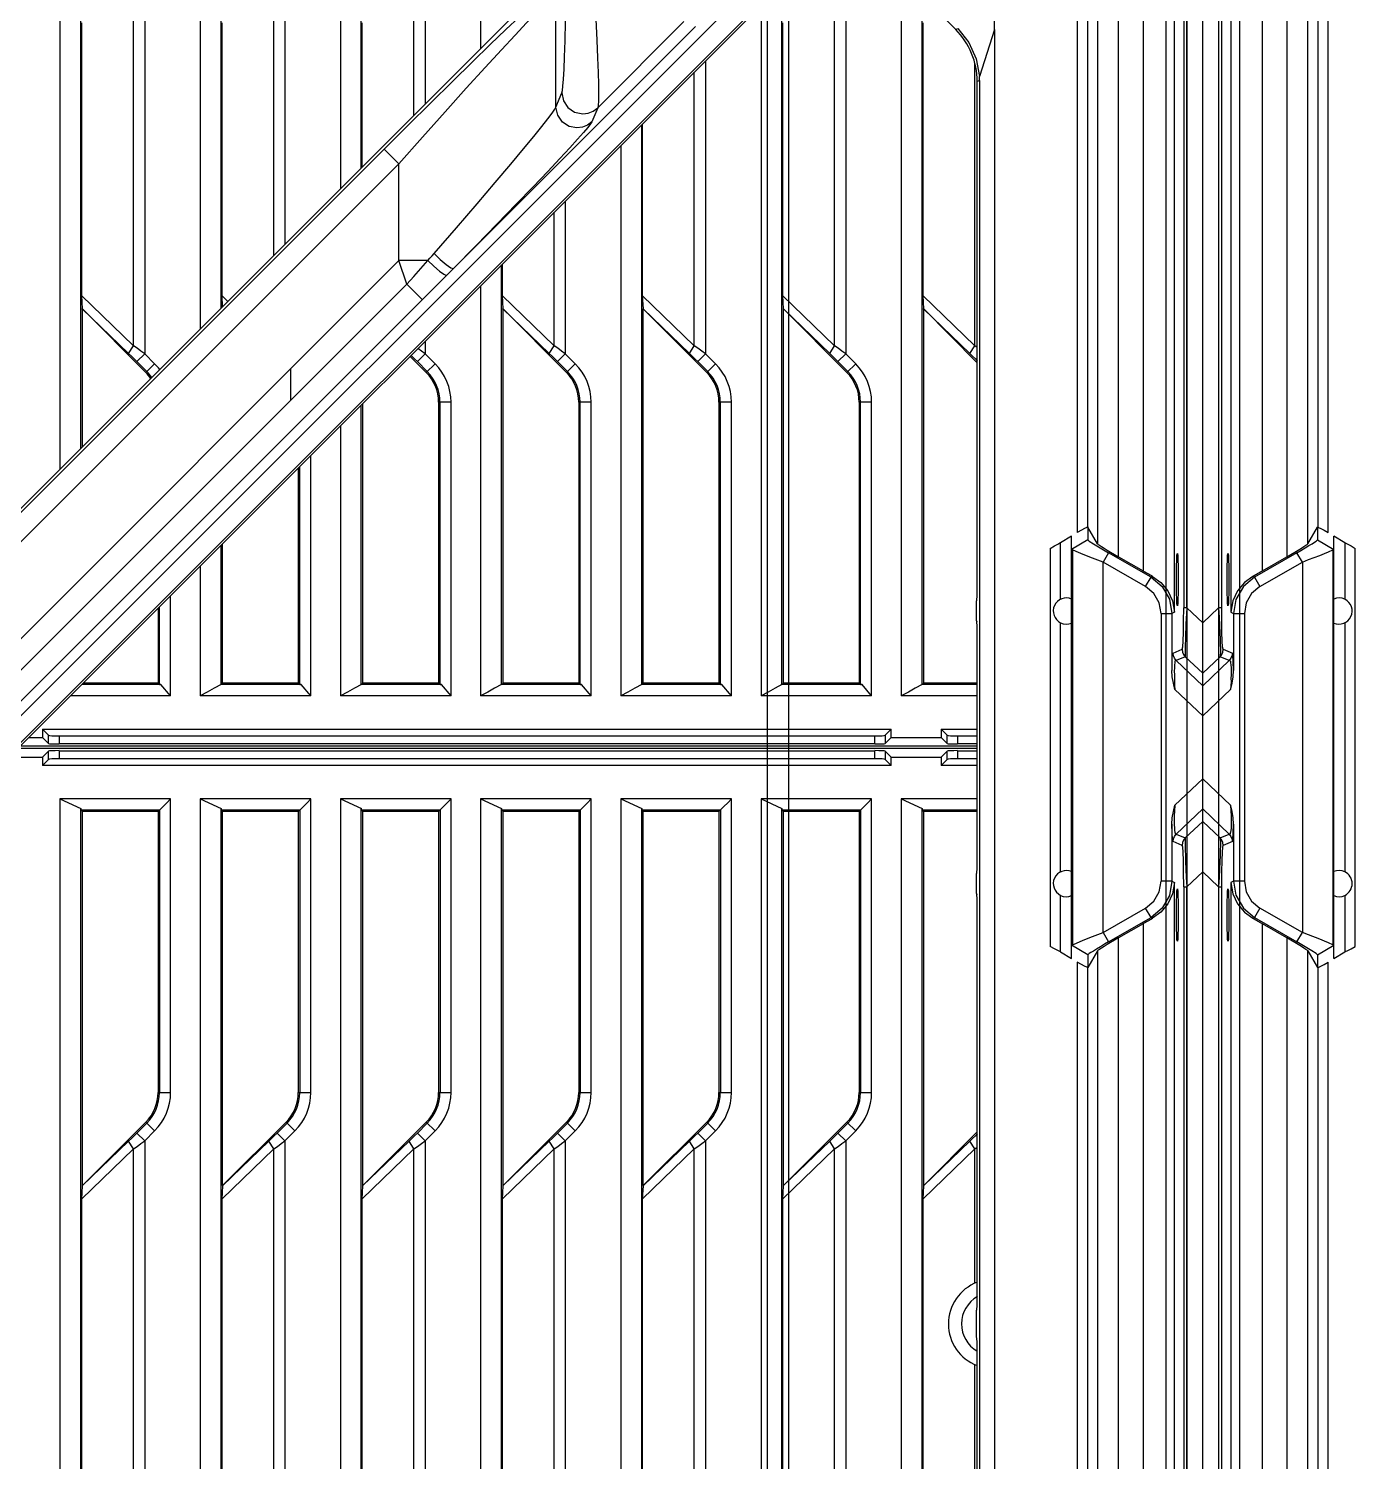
# Model space of a CAD drawing. Header units: millimetres. Extents: x -3132 to 28633, y 682 to 5849.
# Drawn here: x 24448.9 to 24575.5, y 2267.6 to 2404.3 of the extents above; entities that cross this region are included whole.
import ezdxf

# ---------------------------------------------------------------- set-up
doc = ezdxf.new("R2010")
doc.units = ezdxf.units.MM

# ---------------------------------------------------------------- blocks, each defined once
blk = doc.blocks.new('rtjg')
at = {"linetype": 'Continuous'}
for p, q in [((18239.39, 1763.81), (18239.39, 2763.81)), ((18739.39, 1763.81), (18739.39, 2763.81)), ((18242.08, 2500.91), (18242.08, 2026.71)), ((18736.69, 2026.71), (18736.69, 2500.91)), ((18240.91, 2500.5), (18240.91, 2027.12)), ((18241.2, 2027.12), (18241.2, 2500.5)), ((18737.58, 2500.5), (18737.58, 2027.12)), ((18737.87, 2027.12), (18737.87, 2500.5)), ((18245.08, 2030.64), (18245.08, 2496.98)), ((18733.7, 2496.98), (18733.7, 2030.64)), ((18247.41, 2495.64), (18247.41, 2031.98)), ((18731.37, 2031.98), (18731.37, 2495.64)), ((18249.41, 2033.21), (18249.41, 2494.41)), ((18729.37, 2494.41), (18729.37, 2033.21)), ((18643.79, 2258.81), (18643.79, 2053.72)), ((18645.78, 2055.71), (18645.78, 2257.99)), ((18657.16, 2256.52), (18657.16, 2067.09)), ((18659.15, 2069.08), (18659.15, 2255.85)), ((18630.42, 2251.81), (18630.42, 2040.35)), ((18632.41, 2042.34), (18632.41, 2251.81)), ((18670.53, 2252.06), (18670.53, 2080.46)), ((18250.36, 2120.48), (18250.36, 2034.83)), ((18728.42, 2034.83), (18728.42, 2120.48)), ((18251.35, 2034.29), (18251.35, 2118.96)), ((18727.42, 2118.96), (18727.42, 2034.29)), ((18620.39, 2010.52), (18705.46, 2095.59)), ((18622.74, 2010.34), (18703.24, 2090.84)), ((18703.99, 2091.29), (18622.97, 2010.27)), ((18715.84, 2082.27), (18706.82, 2091.29)), ((18638.5, 2088.49), (18638.5, 2051.34)), ((18651.87, 2088.49), (18651.87, 2061.8)), ((18665.24, 2088.49), (18665.24, 2075.17)), ((18705.35, 2088.49), (18705.35, 2051.34)), ((18637.43, 2052.12), (18637.43, 2087.71)), ((18650.8, 2060.73), (18650.8, 2087.71)), ((18664.17, 2074.1), (18664.17, 2087.71)), ((18704.28, 2052.12), (18704.28, 2087.71)), ((18710.64, 2087.47), (18710.64, 2018.72)), ((18625.47, 2035.39), (18676.3, 2086.23)), ((18677.72, 2074.88), (18677.72, 2085.64)), ((18699.26, 2019.79), (18699.26, 2086.56)), ((18712.63, 2019.79), (18712.63, 2085.48)), ((18697.27, 2084.57), (18697.27, 2018.72)), ((18632.47, 2082.92), (18632.47, 2056.91)), ((18645.84, 2082.92), (18645.84, 2056.91)), ((18659.21, 2082.92), (18659.21, 2069.14)), ((18681.7, 2074.82), (18689.91, 2083.03)), ((18699.32, 2082.92), (18699.32, 2056.91)), ((18712.69, 2082.92), (18712.69, 2056.91)), ((18691.03, 2082.57), (18574.07, 1965.61)), ((18715.84, 2082.27), (18716.05, 2082.36)), ((18719.54, 2082.29), (18718.11, 2077.79)), ((18719.54, 2082.29), (18719.54, 1838.49)), ((18691.98, 2079.28), (18691.98, 2051.34)), ((18717.65, 2052.12), (18717.65, 2079.11)), ((18690.91, 2052.12), (18690.91, 2078.21)), ((18718.12, 2077.42), (18717.89, 2077.33)), ((18717.89, 2028.83), (18717.89, 2077.33)), ((18718.12, 1838.49), (18718.12, 2077.42)), ((18677.72, 2074.88), (18678.29, 2076.24)), ((18681.7, 2074.82), (18681.14, 2073.47)), ((18685.89, 2019.79), (18685.89, 2073.19)), ((18685.95, 2073.25), (18685.95, 2056.91)), ((18661.32, 2070.87), (18623.69, 2033.24)), ((18661.32, 2070.87), (18662.73, 2069.46)), ((18683.9, 2071.2), (18683.9, 2018.72)), ((18579.92, 1986.65), (18662.73, 2069.46)), ((18662.73, 2060.23), (18662.73, 2069.46)), ((18678.61, 2065.91), (18678.61, 2051.34)), ((18677.54, 2052.12), (18677.54, 2064.84)), ((18670.11, 2061.68), (18667.95, 2059.49)), ((18662.73, 2060.23), (18573.63, 1971.13)), ((18665.51, 2060.23), (18662.73, 2060.23)), ((18672.52, 2019.79), (18672.52, 2059.82)), ((18672.58, 2059.88), (18672.58, 2056.91)), ((18573.64, 1968.15), (18663.49, 2057.99)), ((18637.43, 2052.12), (18632.47, 2056.91)), ((18632.47, 2056.91), (18632.54, 2055.64)), ((18646.42, 2056.35), (18645.84, 2056.91)), ((18645.84, 2056.91), (18645.9, 2055.83)), ((18663.49, 2057.99), (18664.97, 2056.51)), ((18670.53, 2057.83), (18670.53, 2018.72)), ((18677.54, 2052.12), (18672.58, 2056.91)), ((18672.58, 2056.91), (18672.65, 2055.64)), ((18690.91, 2052.12), (18685.95, 2056.91)), ((18685.95, 2056.91), (18686.02, 2055.64)), ((18704.28, 2052.12), (18699.32, 2056.91)), ((18699.32, 2056.91), (18699.39, 2055.64)), ((18717.65, 2052.12), (18712.69, 2056.91)), ((18712.69, 2056.91), (18712.76, 2055.64)), ((18632.55, 2055.64), (18636.97, 2051.37)), ((18632.56, 2055.62), (18638.61, 2049.55)), ((18632.56, 2042.48), (18632.56, 2055.62)), ((18672.66, 2055.64), (18677.08, 2051.37)), ((18672.67, 2055.62), (18678.72, 2049.55)), ((18672.67, 2019.94), (18672.67, 2055.62)), ((18686.03, 2055.64), (18690.45, 2051.37)), ((18686.04, 2055.62), (18692.09, 2049.55)), ((18686.04, 2019.94), (18686.04, 2055.62)), ((18699.4, 2055.64), (18703.82, 2051.37)), ((18699.41, 2055.62), (18705.46, 2049.55)), ((18699.41, 2019.94), (18699.41, 2055.62)), ((18712.77, 2055.64), (18717.19, 2051.37)), ((18712.78, 2055.62), (18717.89, 2050.5)), ((18712.78, 2019.94), (18712.78, 2055.62)), ((18636.97, 2051.37), (18637.43, 2052.12)), ((18638.5, 2051.34), (18637.76, 2050.6)), ((18639.45, 2050.39), (18638.5, 2051.34)), ((18665.24, 2051.34), (18664.5, 2050.6)), ((18665.24, 2052.54), (18665.24, 2051.34)), ((18666.19, 2050.39), (18665.24, 2051.34)), ((18677.08, 2051.37), (18677.54, 2052.12)), ((18678.61, 2051.34), (18677.87, 2050.6)), ((18679.56, 2050.39), (18678.61, 2051.34)), ((18690.45, 2051.37), (18690.91, 2052.12)), ((18691.98, 2051.34), (18691.24, 2050.6)), ((18692.93, 2050.39), (18691.98, 2051.34)), ((18703.82, 2051.37), (18704.28, 2052.12)), ((18705.35, 2051.34), (18704.61, 2050.6)), ((18706.3, 2050.39), (18705.35, 2051.34)), ((18717.19, 2051.37), (18717.65, 2052.12)), ((18717.89, 2051.95), (18717.65, 2052.12)), ((18638.71, 2049.65), (18637.76, 2050.6)), ((18638.61, 2049.55), (18639.45, 2050.39)), ((18652.43, 2046.94), (18652.43, 2049.93)), ((18663.81, 2051.1), (18665.35, 2049.55)), ((18665.45, 2049.65), (18664.5, 2050.6)), ((18665.35, 2049.55), (18666.19, 2050.39)), ((18678.82, 2049.65), (18677.87, 2050.6)), ((18678.72, 2049.55), (18679.56, 2050.39)), ((18692.19, 2049.65), (18691.24, 2050.6)), ((18692.09, 2049.55), (18692.93, 2050.39)), ((18705.56, 2049.65), (18704.61, 2050.6)), ((18705.46, 2049.55), (18706.3, 2050.39)), ((18659.15, 2019.79), (18659.15, 2046.45)), ((18659.3, 2019.94), (18659.3, 2046.6)), ((18667.71, 2046.73), (18666.52, 2046.73)), ((18666.52, 2046.73), (18666.52, 2019.94)), ((18666.66, 2019.81), (18666.66, 2046.73)), ((18667.71, 2018.72), (18667.71, 2046.73)), ((18681.08, 2046.73), (18679.89, 2046.73)), ((18679.89, 2046.73), (18679.89, 2019.94)), ((18680.03, 2019.81), (18680.03, 2046.73)), ((18681.08, 2018.72), (18681.08, 2046.73)), ((18694.45, 2046.73), (18693.26, 2046.73)), ((18693.26, 2046.73), (18693.26, 2019.94)), ((18693.4, 2019.81), (18693.4, 2046.73)), ((18694.45, 2018.72), (18694.45, 2046.73)), ((18707.82, 2046.73), (18706.63, 2046.73)), ((18706.63, 2046.73), (18706.63, 2019.94)), ((18706.77, 2019.81), (18706.77, 2046.73)), ((18707.82, 2018.72), (18707.82, 2046.73)), ((18657.16, 2044.46), (18657.16, 2018.72)), ((18653.15, 2040.45), (18653.15, 2019.94)), ((18653.29, 2019.81), (18653.29, 2040.59)), ((18654.34, 2018.72), (18654.34, 2041.64)), ((18249.41, 2033.21), (18250.34, 2034.82)), ((18250.36, 2034.83), (18250.34, 2034.82)), ((18250.34, 2034.82), (18250.34, 2033.59)), ((18728.42, 2034.83), (18728.44, 2034.82)), ((18729.37, 2033.21), (18728.44, 2034.82)), ((18728.44, 2034.82), (18728.44, 2033.59)), ((18250.34, 2033.59), (18251.89, 2032.69)), ((18252.95, 2033.33), (18251.89, 2033.94)), ((18251.89, 1993.68), (18251.89, 2033.94)), ((18726.89, 2033.94), (18725.83, 2033.33)), ((18726.89, 1993.68), (18726.89, 2033.94)), ((18728.44, 2033.59), (18726.89, 2032.69)), ((18248.37, 2032.37), (18244.32, 2030.04)), ((18248.89, 2031.48), (18248.37, 2032.37)), ((18251.81, 2032.65), (18251.81, 1994.97)), ((18252.95, 2033.33), (18252.95, 2027.93)), ((18253.94, 1994.82), (18253.94, 2032.79)), ((18645.78, 2019.79), (18645.78, 2033.08)), ((18645.93, 2019.94), (18645.93, 2033.23)), ((18724.84, 2032.79), (18724.84, 1994.82)), ((18725.83, 2027.93), (18725.83, 2033.33)), ((18726.96, 2032.65), (18726.96, 1994.97)), ((18730.41, 2032.37), (18729.89, 2031.48)), ((18734.46, 2030.04), (18730.41, 2032.37)), ((18244.84, 2029.14), (18248.89, 2031.48)), ((18245.08, 2030.64), (18247.41, 2031.98)), ((18248.89, 2031.48), (18248.89, 1996.14)), ((18643.79, 2031.09), (18643.79, 2018.72)), ((18733.94, 2029.14), (18729.89, 2031.48)), ((18729.89, 1996.14), (18729.89, 2031.48)), ((18731.37, 2031.98), (18733.7, 2030.64)), ((18244.32, 2030.04), (18244.18, 2030.12)), ((18244.32, 2030.04), (18244.84, 2029.14)), ((18733.94, 2029.14), (18734.46, 2030.04)), ((18734.46, 2030.04), (18734.6, 2030.12)), ((18640.97, 2018.72), (18640.97, 2028.27)), ((18239.39, 2025.68), (18240.91, 2027.12)), ((18241.2, 2027.12), (18240.91, 2027.12)), ((18242.08, 2026.71), (18242.32, 2026.57)), ((18639.78, 2027.08), (18639.78, 2019.94)), ((18639.92, 2019.81), (18639.92, 2027.22)), ((18717.82, 2027.74), (18717.86, 2027.84)), ((18717.82, 2025.87), (18717.82, 2027.74)), ((18736.69, 2026.71), (18736.45, 2026.57)), ((18737.87, 2027.12), (18737.58, 2027.12)), ((18737.87, 2027.12), (18739.39, 2025.68)), ((18242.32, 2026.57), (18242.32, 2021.13)), ((18242.32, 2026.57), (18243.36, 2026.57)), ((18243.36, 2026.57), (18243.36, 2001.04)), ((18252.95, 2025.69), (18252.95, 2001.93)), ((18717.82, 2025.87), (18717.86, 2025.78)), ((18725.83, 2001.93), (18725.83, 2025.69)), ((18735.42, 2026.57), (18736.45, 2026.57)), ((18735.42, 2026.57), (18735.42, 2001.04)), ((18736.45, 2026.57), (18736.45, 2021.13)), ((18717.89, 2002.83), (18717.89, 2024.79)), ((18241.34, 2023.16), (18242.22, 2022.8)), ((18736.56, 2022.8), (18737.43, 2023.16)), ((18241.05, 2022.45), (18239.39, 2020.87)), ((18239.39, 2019.68), (18241.92, 2022.09)), ((18241.92, 2022.09), (18241.05, 2022.45)), ((18737.73, 2022.45), (18736.85, 2022.09)), ((18736.85, 2022.09), (18739.39, 2019.68)), ((18739.39, 2020.87), (18737.73, 2022.45)), ((18640.05, 2019.8), (18632.5, 2019.8)), ((18639.78, 2019.94), (18632.64, 2019.94)), ((18639.92, 2019.81), (18639.78, 2019.94)), ((18639.92, 2019.81), (18640.05, 2019.8)), ((18640.97, 2018.72), (18640.05, 2019.8)), ((18645.79, 2019.8), (18645.83, 2019.84)), ((18653.42, 2019.8), (18645.79, 2019.8)), ((18645.83, 2019.84), (18645.93, 2019.94)), ((18653.15, 2019.94), (18645.93, 2019.94)), ((18653.29, 2019.81), (18653.15, 2019.94)), ((18653.29, 2019.81), (18653.42, 2019.8)), ((18654.34, 2018.72), (18653.42, 2019.8)), ((18659.16, 2019.8), (18659.2, 2019.84)), ((18666.79, 2019.8), (18659.16, 2019.8)), ((18659.2, 2019.84), (18659.3, 2019.94)), ((18666.52, 2019.94), (18659.3, 2019.94)), ((18666.66, 2019.81), (18666.52, 2019.94)), ((18666.66, 2019.81), (18666.79, 2019.8)), ((18667.71, 2018.72), (18666.79, 2019.8)), ((18672.53, 2019.8), (18672.57, 2019.84)), ((18680.16, 2019.8), (18672.53, 2019.8)), ((18672.57, 2019.84), (18672.67, 2019.94)), ((18679.89, 2019.94), (18672.67, 2019.94)), ((18680.03, 2019.81), (18679.89, 2019.94)), ((18680.03, 2019.81), (18680.16, 2019.8)), ((18681.08, 2018.72), (18680.16, 2019.8)), ((18685.9, 2019.8), (18685.94, 2019.84)), ((18693.53, 2019.8), (18685.9, 2019.8)), ((18685.94, 2019.84), (18686.04, 2019.94)), ((18693.26, 2019.94), (18686.04, 2019.94)), ((18693.4, 2019.81), (18693.26, 2019.94)), ((18693.4, 2019.81), (18693.53, 2019.8)), ((18694.45, 2018.72), (18693.53, 2019.8)), ((18699.27, 2019.8), (18699.31, 2019.84)), ((18706.9, 2019.8), (18699.27, 2019.8)), ((18699.31, 2019.84), (18699.41, 2019.94)), ((18706.63, 2019.94), (18699.41, 2019.94)), ((18706.77, 2019.81), (18706.63, 2019.94)), ((18706.77, 2019.81), (18706.9, 2019.8)), ((18707.82, 2018.72), (18706.9, 2019.8)), ((18712.64, 2019.8), (18712.68, 2019.84)), ((18717.89, 2019.8), (18712.64, 2019.8)), ((18712.68, 2019.84), (18712.78, 2019.94)), ((18717.89, 2019.94), (18712.78, 2019.94)), ((18242.03, 2019.32), (18239.39, 2016.8)), ((18640.97, 2018.72), (18631.42, 2018.72)), ((18654.34, 2018.72), (18643.79, 2018.72)), ((18667.71, 2018.72), (18657.16, 2018.72)), ((18681.08, 2018.72), (18670.53, 2018.72)), ((18694.45, 2018.72), (18683.9, 2018.72)), ((18707.82, 2018.72), (18697.27, 2018.72)), ((18717.89, 2018.72), (18710.64, 2018.72)), ((18739.39, 2016.8), (18736.74, 2019.32)), ((18627.45, 2014.75), (18628.77, 2014.75)), ((18628.77, 2015.53), (18709.69, 2015.53)), ((18628.77, 2015.53), (18629.34, 2014.96)), ((18628.77, 2015.53), (18628.77, 2014.75)), ((18628.77, 2014.75), (18629.34, 2014.18)), ((18629.34, 2014.18), (18629.34, 2014.96)), ((18630.34, 2014.91), (18708.12, 2014.91)), ((18630.34, 2014.91), (18630.34, 2014.13)), ((18708.12, 2014.13), (18708.12, 2014.91)), ((18709.69, 2015.53), (18709.12, 2014.96)), ((18709.12, 2014.96), (18709.12, 2014.18)), ((18709.69, 2014.75), (18709.12, 2014.18)), ((18709.69, 2014.75), (18709.69, 2015.53)), ((18709.69, 2014.75), (18714.45, 2014.75)), ((18714.45, 2015.53), (18717.89, 2015.53)), ((18714.45, 2015.53), (18715.02, 2014.96)), ((18714.45, 2015.53), (18714.45, 2014.75)), ((18714.45, 2014.75), (18715.02, 2014.18)), ((18715.02, 2014.18), (18715.02, 2014.96)), ((18716.02, 2014.91), (18717.89, 2014.91)), ((18716.02, 2014.91), (18716.02, 2014.13)), ((18717.89, 2013.71), (18626.41, 2013.71)), ((18717.89, 2013.91), (18626.61, 2013.91)), ((18628.77, 2012.87), (18629.34, 2013.44)), ((18629.34, 2012.66), (18629.34, 2013.44)), ((18708.12, 2014.13), (18630.34, 2014.13)), ((18630.34, 2013.49), (18708.12, 2013.49)), ((18630.34, 2013.49), (18630.34, 2012.71)), ((18708.12, 2012.71), (18708.12, 2013.49)), ((18709.69, 2012.87), (18709.12, 2013.44)), ((18709.12, 2013.44), (18709.12, 2012.66)), ((18714.45, 2012.87), (18715.02, 2013.44)), ((18715.02, 2012.66), (18715.02, 2013.44)), ((18717.89, 2014.13), (18716.02, 2014.13)), ((18716.02, 2013.49), (18717.89, 2013.49)), ((18716.02, 2013.49), (18716.02, 2012.71)), ((18625.57, 2012.87), (18628.77, 2012.87)), ((18628.77, 2012.87), (18628.77, 2012.09)), ((18628.77, 2012.09), (18629.34, 2012.66)), ((18709.69, 2012.09), (18628.77, 2012.09)), ((18708.12, 2012.71), (18630.34, 2012.71)), ((18709.69, 2012.09), (18709.12, 2012.66)), ((18709.69, 2012.87), (18714.45, 2012.87)), ((18709.69, 2012.09), (18709.69, 2012.87)), ((18714.45, 2012.87), (18714.45, 2012.09)), ((18714.45, 2012.09), (18715.02, 2012.66)), ((18717.89, 2012.09), (18714.45, 2012.09)), ((18717.89, 2012.71), (18716.02, 2012.71)), ((18239.39, 2010.81), (18242.03, 2008.3)), ((18736.74, 2008.3), (18739.39, 2010.81)), ((18640.97, 2008.9), (18630.42, 2008.9)), ((18630.42, 2008.9), (18632.42, 2007.99)), ((18630.42, 2008.9), (18630.42, 1785.31)), ((18640.97, 1980.89), (18640.97, 2008.9)), ((18654.34, 2008.9), (18643.79, 2008.9)), ((18643.79, 2008.9), (18645.79, 2007.99)), ((18643.79, 2008.9), (18643.79, 1785.31)), ((18654.34, 1980.89), (18654.34, 2008.9)), ((18667.71, 2008.9), (18657.16, 2008.9)), ((18657.16, 2008.9), (18659.16, 2007.99)), ((18657.16, 2008.9), (18657.16, 1785.31)), ((18667.71, 1980.89), (18667.71, 2008.9)), ((18681.08, 2008.9), (18670.53, 2008.9)), ((18670.53, 2008.9), (18672.53, 2007.99)), ((18670.53, 2008.9), (18670.53, 1785.31)), ((18681.08, 1980.89), (18681.08, 2008.9)), ((18694.45, 2008.9), (18683.9, 2008.9)), ((18683.9, 2008.9), (18685.9, 2007.99)), ((18683.9, 2008.9), (18683.9, 1785.7)), ((18694.45, 1980.89), (18694.45, 2008.9)), ((18707.82, 2008.9), (18697.27, 2008.9)), ((18697.27, 2008.9), (18699.27, 2007.99)), ((18697.27, 2008.9), (18697.27, 1798.19)), ((18707.82, 1980.89), (18707.82, 2008.9)), ((18717.89, 2008.9), (18710.64, 2008.9)), ((18710.64, 2008.9), (18712.64, 2007.99)), ((18710.64, 2008.9), (18710.64, 1809.44)), ((18241.92, 2005.53), (18239.39, 2007.94)), ((18632.41, 2007.99), (18632.43, 2007.81)), ((18632.41, 1785.31), (18632.41, 2007.99)), ((18632.43, 2007.81), (18632.56, 2007.68)), ((18639.78, 2007.68), (18632.56, 2007.68)), ((18632.56, 1972.01), (18632.56, 2007.68)), ((18639.87, 2007.77), (18639.78, 2007.68)), ((18639.78, 2007.68), (18639.78, 1980.89)), ((18639.91, 2007.81), (18639.87, 2007.77)), ((18639.92, 2007.82), (18639.92, 1980.89)), ((18645.78, 2007.99), (18645.8, 2007.81)), ((18645.78, 1785.31), (18645.78, 2007.99)), ((18645.8, 2007.81), (18645.93, 2007.68)), ((18653.15, 2007.68), (18645.93, 2007.68)), ((18645.93, 1972.01), (18645.93, 2007.68)), ((18653.24, 2007.77), (18653.15, 2007.68)), ((18653.15, 2007.68), (18653.15, 1980.89)), ((18653.28, 2007.81), (18653.24, 2007.77)), ((18653.29, 2007.82), (18653.29, 1980.89)), ((18659.15, 2007.99), (18659.17, 2007.81)), ((18659.15, 1785.31), (18659.15, 2007.99)), ((18659.17, 2007.81), (18659.3, 2007.68)), ((18666.52, 2007.68), (18659.3, 2007.68)), ((18659.3, 1972.01), (18659.3, 2007.68)), ((18666.61, 2007.77), (18666.52, 2007.68)), ((18666.52, 2007.68), (18666.52, 1980.89)), ((18666.65, 2007.81), (18666.61, 2007.77)), ((18666.66, 2007.82), (18666.66, 1980.89)), ((18672.52, 2007.99), (18672.54, 2007.81)), ((18672.52, 1785.31), (18672.52, 2007.99)), ((18672.54, 2007.81), (18672.67, 2007.68)), ((18679.89, 2007.68), (18672.67, 2007.68)), ((18672.67, 1972.01), (18672.67, 2007.68)), ((18679.98, 2007.77), (18679.89, 2007.68)), ((18679.89, 2007.68), (18679.89, 1980.89)), ((18680.02, 2007.81), (18679.98, 2007.77)), ((18680.03, 2007.82), (18680.03, 1980.89)), ((18685.89, 2007.99), (18685.91, 2007.81)), ((18685.89, 1786.87), (18685.89, 2007.99)), ((18685.91, 2007.81), (18686.04, 2007.68)), ((18693.26, 2007.68), (18686.04, 2007.68)), ((18686.04, 1972.01), (18686.04, 2007.68)), ((18693.35, 2007.77), (18693.26, 2007.68)), ((18693.26, 2007.68), (18693.26, 1980.89)), ((18693.39, 2007.81), (18693.35, 2007.77)), ((18693.4, 2007.82), (18693.4, 1980.89)), ((18699.26, 2007.99), (18699.28, 2007.81)), ((18699.26, 1800.18), (18699.26, 2007.99)), ((18699.28, 2007.81), (18699.41, 2007.68)), ((18706.63, 2007.68), (18699.41, 2007.68)), ((18699.41, 1972.01), (18699.41, 2007.68)), ((18706.72, 2007.77), (18706.63, 2007.68)), ((18706.63, 2007.68), (18706.63, 1980.89)), ((18706.76, 2007.81), (18706.72, 2007.77)), ((18706.77, 2007.82), (18706.77, 1980.89)), ((18712.63, 2007.99), (18712.65, 2007.81)), ((18712.63, 1813.55), (18712.63, 2007.99)), ((18712.65, 2007.81), (18712.78, 2007.68)), ((18717.89, 2007.68), (18712.78, 2007.68)), ((18712.78, 1972.01), (18712.78, 2007.68)), ((18739.39, 2007.94), (18736.85, 2005.53)), ((18239.39, 2006.75), (18241.05, 2005.17)), ((18242.32, 2006.49), (18242.32, 2001.04)), ((18736.45, 2006.49), (18736.45, 2001.04)), ((18737.73, 2005.17), (18739.39, 2006.75)), ((18241.05, 2005.17), (18241.92, 2005.53)), ((18242.22, 2004.82), (18241.34, 2004.46)), ((18737.43, 2004.46), (18736.56, 2004.82)), ((18736.85, 2005.53), (18737.73, 2005.17)), ((18240.91, 2000.5), (18239.39, 2001.94)), ((18242.32, 2001.04), (18242.08, 2000.91)), ((18242.08, 2000.91), (18242.08, 1801.59)), ((18243.36, 2001.04), (18242.32, 2001.04)), ((18717.82, 2001.74), (18717.86, 2001.84)), ((18717.82, 1999.87), (18717.82, 2001.74)), ((18736.45, 2001.04), (18735.42, 2001.04)), ((18736.45, 2001.04), (18736.69, 2000.91)), ((18736.69, 1801.59), (18736.69, 2000.91)), ((18739.39, 2001.94), (18737.87, 2000.5)), ((18240.91, 2000.5), (18241.2, 2000.5)), ((18240.91, 2000.5), (18240.91, 1791.54)), ((18241.2, 1791.5), (18241.2, 2000.5)), ((18252.95, 1999.69), (18252.95, 1994.29)), ((18717.82, 1999.87), (18717.86, 1999.78)), ((18725.83, 1994.29), (18725.83, 1999.69)), ((18737.58, 2000.5), (18737.87, 2000.5)), ((18737.58, 2000.5), (18737.58, 1791.5)), ((18737.87, 1791.54), (18737.87, 2000.5)), ((18244.84, 1998.48), (18244.32, 1997.58)), ((18248.89, 1996.14), (18244.84, 1998.48)), ((18717.89, 1961.16), (18717.89, 1998.79)), ((18729.89, 1996.14), (18733.94, 1998.48)), ((18734.46, 1997.58), (18733.94, 1998.48)), ((18244.18, 1997.5), (18244.32, 1997.58)), ((18244.32, 1997.58), (18248.37, 1995.25)), ((18247.41, 1995.64), (18245.08, 1996.98)), ((18245.08, 1801.59), (18245.08, 1996.98)), ((18730.41, 1995.25), (18734.46, 1997.58)), ((18733.7, 1996.98), (18731.37, 1995.64)), ((18733.7, 1996.98), (18733.7, 1801.59)), ((18734.6, 1997.5), (18734.46, 1997.58)), ((18247.41, 1995.64), (18247.41, 1803.91)), ((18248.37, 1995.25), (18248.89, 1996.14)), ((18249.48, 1995.91), (18248.89, 1996.14)), ((18729.89, 1996.14), (18730.41, 1995.25)), ((18731.37, 1803.91), (18731.37, 1995.64)), ((18249.41, 1994.41), (18250.34, 1992.8)), ((18249.41, 1806.01), (18249.41, 1994.41)), ((18250.34, 1994.03), (18251.89, 1994.93)), ((18250.34, 1994.03), (18250.34, 1992.8)), ((18251.81, 1994.97), (18251.37, 1995.17)), ((18251.89, 1993.68), (18252.95, 1994.29)), ((18725.83, 1994.29), (18726.89, 1993.68)), ((18728.44, 1994.03), (18726.89, 1994.93)), ((18726.96, 1994.97), (18727.34, 1995.14)), ((18729.37, 1994.41), (18728.44, 1992.8)), ((18728.44, 1994.03), (18728.44, 1992.8)), ((18729.37, 1994.41), (18729.37, 1806.01)), ((18250.34, 1992.8), (18250.36, 1992.79)), ((18250.36, 1992.79), (18250.36, 1830.61)), ((18251.35, 1830.61), (18251.35, 1993.33)), ((18727.42, 1993.33), (18727.42, 1830.61)), ((18728.44, 1992.8), (18728.42, 1992.79)), ((18728.42, 1830.61), (18728.42, 1992.79)), ((18639.78, 1980.89), (18640.97, 1980.89)), ((18653.15, 1980.89), (18654.34, 1980.89)), ((18666.52, 1980.89), (18667.71, 1980.89)), ((18679.89, 1980.89), (18681.08, 1980.89)), ((18693.26, 1980.89), (18694.45, 1980.89)), ((18706.63, 1980.89), (18707.82, 1980.89)), ((18638.61, 1978.06), (18632.56, 1972.01)), ((18638.71, 1977.97), (18637.76, 1977.02)), ((18639.45, 1977.22), (18638.61, 1978.06)), ((18651.98, 1978.06), (18645.93, 1972.01)), ((18652.08, 1977.97), (18651.13, 1977.02)), ((18652.82, 1977.22), (18651.98, 1978.06)), ((18665.35, 1978.06), (18659.3, 1972.01)), ((18665.45, 1977.97), (18664.5, 1977.02)), ((18666.19, 1977.22), (18665.35, 1978.06)), ((18678.72, 1978.06), (18672.67, 1972.01)), ((18678.82, 1977.97), (18677.87, 1977.02)), ((18679.56, 1977.22), (18678.72, 1978.06)), ((18692.09, 1978.06), (18686.04, 1972.01)), ((18692.19, 1977.97), (18691.24, 1977.02)), ((18692.93, 1977.22), (18692.09, 1978.06)), ((18705.46, 1978.06), (18699.41, 1972.01)), ((18705.56, 1977.97), (18704.61, 1977.02)), ((18706.3, 1977.22), (18705.46, 1978.06)), ((18636.97, 1976.25), (18632.54, 1971.97)), ((18637.43, 1975.5), (18636.97, 1976.25)), ((18637.76, 1977.02), (18638.5, 1976.27)), ((18638.5, 1976.27), (18639.45, 1977.22)), ((18638.5, 1976.27), (18638.5, 1939.13)), ((18650.34, 1976.25), (18645.91, 1971.97)), ((18650.8, 1975.5), (18650.34, 1976.25)), ((18651.13, 1977.02), (18651.87, 1976.27)), ((18651.87, 1976.27), (18652.82, 1977.22)), ((18651.87, 1976.27), (18651.87, 1939.13)), ((18663.71, 1976.25), (18659.28, 1971.97)), ((18664.17, 1975.5), (18663.71, 1976.25)), ((18664.5, 1977.02), (18665.24, 1976.27)), ((18665.24, 1976.27), (18666.19, 1977.22)), ((18665.24, 1976.27), (18665.24, 1939.13)), ((18677.08, 1976.25), (18672.65, 1971.97)), ((18677.54, 1975.5), (18677.08, 1976.25)), ((18677.87, 1977.02), (18678.61, 1976.27)), ((18678.61, 1976.27), (18679.56, 1977.22)), ((18678.61, 1976.27), (18678.61, 1939.13)), ((18690.45, 1976.25), (18686.02, 1971.97)), ((18690.91, 1975.5), (18690.45, 1976.25)), ((18691.24, 1977.02), (18691.98, 1976.27)), ((18691.98, 1976.27), (18692.93, 1977.22)), ((18691.98, 1976.27), (18691.98, 1939.13)), ((18703.82, 1976.25), (18699.39, 1971.97)), ((18704.28, 1975.5), (18703.82, 1976.25)), ((18704.61, 1977.02), (18705.35, 1976.27)), ((18705.35, 1976.27), (18706.3, 1977.22)), ((18705.35, 1976.27), (18705.35, 1939.13)), ((18717.19, 1976.25), (18712.76, 1971.97)), ((18717.89, 1977.12), (18712.78, 1972.01)), ((18717.65, 1975.5), (18717.19, 1976.25)), ((18632.47, 1970.71), (18637.43, 1975.5)), ((18637.43, 1939.9), (18637.43, 1975.5)), ((18645.84, 1970.71), (18650.8, 1975.5)), ((18650.8, 1939.9), (18650.8, 1975.5)), ((18659.21, 1970.71), (18664.17, 1975.5)), ((18664.17, 1939.9), (18664.17, 1975.5)), ((18672.58, 1970.71), (18677.54, 1975.5)), ((18677.54, 1939.9), (18677.54, 1975.5)), ((18685.95, 1970.71), (18690.91, 1975.5)), ((18690.91, 1939.9), (18690.91, 1975.5)), ((18699.32, 1970.71), (18704.28, 1975.5)), ((18704.28, 1939.9), (18704.28, 1975.5)), ((18712.69, 1970.71), (18717.65, 1975.5)), ((18717.65, 1975.5), (18717.89, 1975.67)), ((18717.65, 1962.69), (18717.65, 1975.5)), ((18632.54, 1971.97), (18632.47, 1970.71)), ((18632.56, 1972), (18632.54, 1971.97)), ((18645.91, 1971.97), (18645.84, 1970.71)), ((18645.93, 1972), (18645.91, 1971.97)), ((18659.28, 1971.97), (18659.21, 1970.71)), ((18659.3, 1972), (18659.28, 1971.97)), ((18672.65, 1971.97), (18672.58, 1970.71)), ((18672.67, 1972), (18672.65, 1971.97)), ((18686.02, 1971.97), (18685.95, 1970.71)), ((18686.04, 1972), (18686.02, 1971.97)), ((18699.39, 1971.97), (18699.32, 1970.71)), ((18699.41, 1972), (18699.39, 1971.97)), ((18712.76, 1971.97), (18712.69, 1970.71)), ((18712.78, 1972), (18712.76, 1971.97)), ((18632.47, 1970.71), (18632.47, 1944.7)), ((18645.84, 1970.71), (18645.84, 1944.7)), ((18659.21, 1970.71), (18659.21, 1944.7)), ((18672.58, 1970.71), (18672.58, 1944.7)), ((18685.95, 1970.71), (18685.95, 1944.7)), ((18699.32, 1970.71), (18699.32, 1944.7)), ((18712.69, 1970.71), (18712.69, 1944.7)), ((18717.86, 1960.17), (18717.82, 1960.11)), ((18717.82, 1957.51), (18717.82, 1960.11)), ((18717.86, 1957.45), (18717.82, 1957.51)), ((18717.89, 1821.29), (18717.89, 1956.46)), ((18717.65, 1939.9), (18717.65, 1954.93))]:
    blk.add_line(p, q, dxfattribs=at)
for points in [[(18678.29, 2076.24), (18678.33, 2076.45), (18678.38, 2076.89), (18678.44, 2077.55), (18678.49, 2078.48), (18678.54, 2079.68), (18678.58, 2081.2), (18678.63, 2083.05), (18678.67, 2085.23), (18678.71, 2087.73), (18678.74, 2090.51), (18678.75, 2093.47), (18678.76, 2096.5)], [(18680.76, 2096.5), (18680.95, 2093.59), (18681.12, 2090.74), (18681.28, 2088.03), (18681.41, 2085.51), (18681.53, 2083.25), (18681.62, 2081.27), (18681.68, 2079.58), (18681.73, 2078.17), (18681.76, 2077.02), (18681.76, 2076.13), (18681.76, 2075.47), (18681.73, 2075.04), (18681.7, 2074.82)], [(18661.32, 2070.87), (18663.58, 2073.12), (18665.77, 2075.29), (18667.84, 2077.33), (18669.75, 2079.19), (18671.45, 2080.84), (18672.95, 2082.27), (18674.23, 2083.49), (18675.31, 2084.5), (18676.21, 2085.33), (18676.92, 2085.97)], [(18677.72, 2085.64), (18677.62, 2085.59), (18677.38, 2085.4), (18677, 2085.05), (18676.48, 2084.53), (18675.79, 2083.83), (18674.91, 2082.91), (18673.82, 2081.75), (18672.51, 2080.34), (18670.96, 2078.64), (18669.17, 2076.67), (18667.16, 2074.44), (18664.99, 2072.01), (18662.73, 2069.46)], [(18716.05, 2082.36), (18717.1, 2081.04), (18717.8, 2079.49), (18718.11, 2077.79)], [(18678.29, 2076.24), (18678.43, 2075.49), (18678.85, 2074.85), (18679.49, 2074.41), (18680.28, 2074.24)], [(18666.09, 2060.9), (18668.23, 2063.37), (18670.19, 2065.64), (18671.92, 2067.67), (18673.4, 2069.42), (18674.63, 2070.89), (18675.61, 2072.08), (18676.38, 2073.03), (18676.95, 2073.77), (18677.36, 2074.31), (18677.61, 2074.67), (18677.72, 2074.88)], [(18679.72, 2072.89), (18678.98, 2073.03), (18678.34, 2073.45), (18677.89, 2074.1), (18677.72, 2074.88)], [(18680.28, 2074.24), (18680.8, 2074.31), (18681.28, 2074.5), (18681.7, 2074.82)], [(18681.14, 2073.47), (18681.02, 2073.28), (18680.76, 2072.94), (18680.35, 2072.46), (18679.78, 2071.81), (18679.03, 2070.98), (18678.08, 2069.96), (18676.93, 2068.73), (18675.54, 2067.28), (18673.93, 2065.61), (18672.11, 2063.73), (18670.11, 2061.68)], [(18681.14, 2073.47), (18680.72, 2073.15), (18680.24, 2072.96), (18679.72, 2072.89)], [(18665.51, 2060.23), (18665.7, 2060.46), (18665.9, 2060.68), (18666.09, 2060.9)], [(18666.09, 2060.9), (18666.68, 2060.33), (18667.24, 2059.85), (18667.7, 2059.55), (18667.95, 2059.49)], [(18663.49, 2057.99), (18663.23, 2058.74), (18662.98, 2059.48), (18662.73, 2060.23)], [(18663.49, 2057.99), (18664.16, 2058.73), (18664.84, 2059.48), (18665.51, 2060.23)], [(18665.51, 2060.23), (18666.07, 2059.69), (18666.6, 2059.24), (18667.04, 2058.93), (18667.29, 2058.83)], [(18632.55, 2055.61), (18632.55, 2055.62), (18632.55, 2055.63), (18632.55, 2055.64)], [(18672.66, 2055.61), (18672.66, 2055.62), (18672.66, 2055.63), (18672.66, 2055.64)], [(18686.03, 2055.61), (18686.03, 2055.62), (18686.03, 2055.63), (18686.03, 2055.64)], [(18699.4, 2055.61), (18699.4, 2055.62), (18699.4, 2055.63), (18699.4, 2055.64)], [(18712.77, 2055.61), (18712.77, 2055.62), (18712.77, 2055.63), (18712.77, 2055.64)], [(18636.97, 2051.37), (18637.23, 2051.13), (18637.49, 2050.87), (18637.76, 2050.6)], [(18638.5, 2051.34), (18638.14, 2051.61), (18637.78, 2051.87), (18637.43, 2052.12)], [(18665.24, 2051.34), (18664.88, 2051.61), (18664.55, 2051.85)], [(18677.08, 2051.37), (18677.34, 2051.13), (18677.6, 2050.87), (18677.87, 2050.6)], [(18678.61, 2051.34), (18678.25, 2051.61), (18677.89, 2051.87), (18677.54, 2052.12)], [(18690.45, 2051.37), (18690.71, 2051.13), (18690.97, 2050.87), (18691.24, 2050.6)], [(18691.98, 2051.34), (18691.62, 2051.61), (18691.26, 2051.87), (18690.91, 2052.12)], [(18703.82, 2051.37), (18704.08, 2051.13), (18704.34, 2050.87), (18704.61, 2050.6)], [(18705.35, 2051.34), (18704.99, 2051.61), (18704.63, 2051.87), (18704.28, 2052.12)], [(18717.19, 2051.37), (18717.45, 2051.13), (18717.71, 2050.87), (18717.89, 2050.69)], [(18663.9, 2051.19), (18663.97, 2051.13), (18664.23, 2050.87), (18664.5, 2050.6)], [(18250.36, 2034.83), (18250.44, 2034.79), (18250.65, 2034.69), (18250.96, 2034.51), (18251.35, 2034.29)], [(18728.42, 2034.83), (18728.33, 2034.79), (18728.13, 2034.69), (18727.82, 2034.51), (18727.42, 2034.29)], [(18248.37, 2032.37), (18248.76, 2032.6), (18249.15, 2032.83), (18249.51, 2033.05), (18249.82, 2033.23), (18250.06, 2033.38), (18250.22, 2033.49), (18250.31, 2033.56), (18250.34, 2033.59)], [(18728.44, 2033.59), (18728.56, 2033.49), (18728.97, 2033.23), (18729.62, 2032.84), (18730.41, 2032.37)], [(18248.89, 2031.48), (18249.48, 2031.71), (18250.56, 2032.12)], [(18250.56, 2032.12), (18251.01, 2032.29), (18251.37, 2032.45), (18251.81, 2032.65)], [(18251.89, 2032.66), (18251.86, 2032.66), (18251.84, 2032.66), (18251.81, 2032.65)], [(18252.93, 2033.34), (18253.04, 2033.29), (18253.24, 2033.19), (18253.55, 2033.02), (18253.94, 2032.79)], [(18724.84, 2032.79), (18725.24, 2033.02), (18725.56, 2033.2), (18725.76, 2033.3), (18725.84, 2033.33)], [(18726.89, 2032.66), (18726.92, 2032.66), (18726.94, 2032.66), (18726.96, 2032.65)], [(18729.89, 2031.48), (18728.89, 2031.86), (18728, 2032.21), (18727.33, 2032.48), (18726.96, 2032.65)], [(18244.18, 2030.12), (18243.37, 2029.53), (18242.72, 2028.74), (18242.27, 2027.79), (18242.08, 2026.71)], [(18244.32, 2030.04), (18243.27, 2029.16), (18242.56, 2027.92), (18242.32, 2026.57)], [(18734.46, 2030.04), (18735.52, 2029.14), (18736.21, 2027.94), (18736.45, 2026.57)], [(18734.6, 2030.12), (18735.4, 2029.53), (18736.06, 2028.75), (18736.51, 2027.79), (18736.69, 2026.71)], [(18244.84, 2029.14), (18244.05, 2028.48), (18243.54, 2027.58), (18243.36, 2026.57)], [(18735.42, 2026.57), (18735.24, 2027.58), (18734.72, 2028.48), (18733.94, 2029.14)], [(18240.91, 2027.12), (18240.95, 2026.22), (18240.99, 2025.43), (18241.02, 2024.74), (18241.04, 2024.14), (18241.06, 2023.62), (18241.07, 2023.19), (18241.07, 2022.84), (18241.06, 2022.59), (18241.05, 2022.45)], [(18241.34, 2023.16), (18241.29, 2023.38), (18241.25, 2023.94), (18241.22, 2024.79), (18241.21, 2025.83), (18241.2, 2027.12)], [(18737.43, 2023.16), (18737.49, 2023.38), (18737.52, 2023.94), (18737.55, 2024.79), (18737.57, 2025.83), (18737.58, 2027.12)], [(18737.87, 2027.12), (18737.79, 2025.55), (18737.74, 2024.31), (18737.71, 2023.36), (18737.71, 2022.75), (18737.73, 2022.45)], [(18241.05, 2022.45), (18241.21, 2022.66), (18241.31, 2022.9), (18241.34, 2023.16)], [(18242.22, 2022.8), (18242.18, 2022.54), (18242.08, 2022.3), (18241.92, 2022.09)], [(18242.32, 2021.13), (18242.3, 2022.01), (18242.26, 2022.57), (18242.22, 2022.8)], [(18736.85, 2022.09), (18736.7, 2022.3), (18736.6, 2022.54), (18736.56, 2022.8)], [(18737.43, 2023.16), (18737.47, 2022.9), (18737.57, 2022.66), (18737.73, 2022.45)], [(18241.92, 2022.09), (18241.98, 2022.1), (18242.04, 2022.04), (18242.05, 2021.88), (18242.07, 2021.67), (18242.09, 2021.4), (18242.1, 2021.06), (18242.09, 2020.72), (18242.08, 2020.39), (18242.09, 2020.06), (18242.06, 2019.71), (18242.03, 2019.32)], [(18736.85, 2022.09), (18736.79, 2022.1), (18736.74, 2022.04), (18736.73, 2021.88), (18736.7, 2021.67), (18736.69, 2021.4), (18736.68, 2021.06), (18736.69, 2020.72), (18736.7, 2020.39), (18736.69, 2020.06), (18736.71, 2019.71), (18736.74, 2019.32)], [(18242.03, 2019.32), (18242.19, 2019.94), (18242.29, 2020.54), (18242.32, 2021.13)], [(18645.79, 2019.79), (18645.13, 2019.44), (18644.47, 2019.08), (18643.79, 2018.72)], [(18659.16, 2019.79), (18658.5, 2019.44), (18657.84, 2019.08), (18657.16, 2018.72)], [(18672.53, 2019.79), (18671.87, 2019.44), (18671.21, 2019.08), (18670.53, 2018.72)], [(18685.9, 2019.79), (18685.24, 2019.44), (18684.58, 2019.08), (18683.9, 2018.72)], [(18699.27, 2019.79), (18698.61, 2019.44), (18697.95, 2019.08), (18697.27, 2018.72)], [(18712.64, 2019.79), (18711.98, 2019.44), (18711.32, 2019.08), (18710.64, 2018.72)], [(18736.74, 2019.32), (18736.59, 2019.94), (18736.49, 2020.54), (18736.45, 2021.13)], [(18640.97, 2008.9), (18640.61, 2008.53), (18640.26, 2008.18), (18639.91, 2007.82)], [(18654.34, 2008.9), (18653.98, 2008.53), (18653.63, 2008.18), (18653.28, 2007.82)], [(18667.71, 2008.9), (18667.35, 2008.53), (18667, 2008.18), (18666.65, 2007.82)], [(18681.08, 2008.9), (18680.72, 2008.53), (18680.37, 2008.18), (18680.02, 2007.82)], [(18694.45, 2008.9), (18694.09, 2008.53), (18693.74, 2008.18), (18693.39, 2007.82)], [(18707.82, 2008.9), (18707.46, 2008.53), (18707.11, 2008.18), (18706.76, 2007.82)], [(18242.03, 2008.3), (18242.08, 2007.76), (18242.11, 2007.26), (18242.09, 2006.82), (18242.1, 2006.44), (18242.09, 2006.11), (18242.07, 2005.88), (18242.04, 2005.72), (18242.01, 2005.62), (18242.01, 2005.54), (18241.97, 2005.52), (18241.92, 2005.53)], [(18242.32, 2006.49), (18242.29, 2007.08), (18242.19, 2007.68), (18242.03, 2008.3)], [(18639.91, 2007.82), (18637.44, 2007.82), (18634.94, 2007.81), (18632.43, 2007.81)], [(18653.28, 2007.82), (18650.81, 2007.82), (18648.31, 2007.81), (18645.8, 2007.81)], [(18666.65, 2007.82), (18664.18, 2007.82), (18661.68, 2007.81), (18659.17, 2007.81)], [(18680.02, 2007.82), (18677.55, 2007.82), (18675.05, 2007.81), (18672.54, 2007.81)], [(18693.39, 2007.82), (18690.92, 2007.82), (18688.42, 2007.81), (18685.91, 2007.81)], [(18706.76, 2007.82), (18704.29, 2007.82), (18701.79, 2007.81), (18699.28, 2007.81)], [(18717.89, 2007.82), (18715.16, 2007.81), (18712.65, 2007.81)], [(18736.45, 2006.49), (18736.49, 2007.08), (18736.59, 2007.68), (18736.74, 2008.3)], [(18736.74, 2008.3), (18736.7, 2007.76), (18736.67, 2007.26), (18736.68, 2006.82), (18736.68, 2006.44), (18736.69, 2006.11), (18736.71, 2005.88), (18736.74, 2005.72), (18736.76, 2005.62), (18736.77, 2005.54), (18736.81, 2005.52), (18736.85, 2005.53)], [(18242.22, 2004.82), (18242.26, 2005.05), (18242.3, 2005.63), (18242.32, 2006.49)], [(18736.56, 2004.82), (18736.51, 2005.05), (18736.48, 2005.63), (18736.45, 2006.49)], [(18241.05, 2005.17), (18241.06, 2005.03), (18241.07, 2004.78), (18241.07, 2004.43), (18241.06, 2004), (18241.04, 2003.49), (18241.02, 2002.89), (18240.99, 2002.2), (18240.95, 2001.4), (18240.91, 2000.5)], [(18241.34, 2004.46), (18241.31, 2004.72), (18241.21, 2004.96), (18241.05, 2005.17)], [(18241.92, 2005.53), (18242.08, 2005.32), (18242.18, 2005.08), (18242.22, 2004.82)], [(18736.56, 2004.82), (18736.6, 2005.08), (18736.69, 2005.32), (18736.85, 2005.53)], [(18737.73, 2005.17), (18737.57, 2004.96), (18737.47, 2004.72), (18737.43, 2004.46)], [(18737.73, 2005.17), (18737.71, 2005.03), (18737.71, 2004.78), (18737.71, 2004.43), (18737.72, 2004), (18737.74, 2003.49), (18737.76, 2002.89), (18737.79, 2002.2), (18737.82, 2001.4), (18737.87, 2000.5)], [(18241.2, 2000.5), (18241.21, 2001.92), (18241.23, 2003), (18241.26, 2003.81), (18241.3, 2004.28), (18241.34, 2004.46)], [(18737.58, 2000.5), (18737.57, 2001.92), (18737.55, 2003), (18737.52, 2003.81), (18737.48, 2004.28), (18737.43, 2004.46)], [(18242.08, 2000.91), (18242.27, 1999.83), (18242.72, 1998.88), (18243.37, 1998.09), (18244.18, 1997.5)], [(18242.32, 2001.04), (18242.56, 1999.7), (18243.27, 1998.46), (18244.32, 1997.58)], [(18243.36, 2001.04), (18243.54, 2000.03), (18244.05, 1999.14), (18244.84, 1998.48)], [(18733.94, 1998.48), (18734.72, 1999.14), (18735.24, 2000.03), (18735.42, 2001.04)], [(18736.45, 2001.04), (18736.21, 1999.68), (18735.52, 1998.48), (18734.46, 1997.58)], [(18736.69, 2000.91), (18736.51, 1999.83), (18736.06, 1998.87), (18735.4, 1998.09), (18734.6, 1997.5)], [(18250.34, 1994.03), (18250.21, 1994.13), (18249.81, 1994.39), (18249.16, 1994.78), (18248.37, 1995.25)], [(18251.37, 1995.17), (18251.01, 1995.32), (18250.56, 1995.5), (18249.48, 1995.91)], [(18727.34, 1995.14), (18727.99, 1995.41), (18728.87, 1995.75), (18729.89, 1996.14)], [(18730.41, 1995.25), (18730.02, 1995.02), (18729.63, 1994.79), (18729.27, 1994.57), (18728.96, 1994.38), (18728.72, 1994.23), (18728.56, 1994.13), (18728.46, 1994.06), (18728.44, 1994.03)], [(18251.81, 1994.97), (18251.84, 1994.96), (18251.86, 1994.95), (18251.89, 1994.95)], [(18252.94, 1994.29), (18253.02, 1994.32), (18253.22, 1994.42), (18253.54, 1994.59), (18253.94, 1994.82)], [(18725.84, 1994.29), (18725.76, 1994.32), (18725.56, 1994.42), (18725.24, 1994.59), (18724.84, 1994.82)], [(18726.96, 1994.97), (18726.94, 1994.96), (18726.92, 1994.95), (18726.89, 1994.95)], [(18250.36, 1992.79), (18250.45, 1992.83), (18250.65, 1992.93), (18250.96, 1993.1), (18251.35, 1993.33)], [(18728.42, 1992.79), (18728.33, 1992.83), (18728.13, 1992.93), (18727.82, 1993.11), (18727.42, 1993.33)], [(18637.76, 1977.02), (18637.49, 1976.75), (18637.23, 1976.49), (18636.97, 1976.25)], [(18637.43, 1975.5), (18637.78, 1975.75), (18638.14, 1976.01), (18638.5, 1976.27)], [(18651.13, 1977.02), (18650.86, 1976.75), (18650.6, 1976.49), (18650.34, 1976.25)], [(18650.8, 1975.5), (18651.15, 1975.75), (18651.51, 1976.01), (18651.87, 1976.27)], [(18664.5, 1977.02), (18664.23, 1976.75), (18663.97, 1976.49), (18663.71, 1976.25)], [(18664.17, 1975.5), (18664.52, 1975.75), (18664.88, 1976.01), (18665.24, 1976.27)], [(18677.87, 1977.02), (18677.6, 1976.75), (18677.34, 1976.49), (18677.08, 1976.25)], [(18677.54, 1975.5), (18677.89, 1975.75), (18678.25, 1976.01), (18678.61, 1976.27)], [(18691.24, 1977.02), (18690.97, 1976.75), (18690.71, 1976.49), (18690.45, 1976.25)], [(18690.91, 1975.5), (18691.26, 1975.75), (18691.62, 1976.01), (18691.98, 1976.27)], [(18704.61, 1977.02), (18704.34, 1976.75), (18704.08, 1976.49), (18703.82, 1976.25)], [(18704.28, 1975.5), (18704.63, 1975.75), (18704.99, 1976.01), (18705.35, 1976.27)], [(18717.89, 1976.93), (18717.71, 1976.75), (18717.45, 1976.49), (18717.19, 1976.25)]]:
    blk.add_lwpolyline(points, dxfattribs=at)
for centre, radius, start, end in [((18635.78, 2046.73), 5.19, 36.9244, 45), ((18662.52, 2046.73), 5.19, 0, 45), ((18675.89, 2046.73), 5.19, 0, 45), ((18689.26, 2046.73), 5.19, 0, 45), ((18702.63, 2046.73), 5.19, 0, 45), ((18635.78, 2046.73), 4, 34.5588, 45.0007), ((18635.78, 2046.73), 4.13, 34.9435, 45), ((18662.52, 2046.73), 4, 0, 45.0007), ((18662.52, 2046.73), 4.13, 0, 45), ((18675.89, 2046.73), 4, 0, 45.0007), ((18675.89, 2046.73), 4.13, 0, 45), ((18689.26, 2046.73), 4, 0, 45.0007), ((18689.26, 2046.73), 4.13, 0, 45), ((18702.63, 2046.73), 4, 0, 45.0007), ((18702.63, 2046.73), 4.13, 0, 45), ((18252.39, 2026.81), 1.25, 63.5643, 113.5782), ((18726.39, 2026.81), 1.25, 66.4218, 243.5156), ((18252.39, 2026.81), 1.25, 246.4218, 63.5156), ((18726.39, 2026.81), 1.25, 243.7867, 293.5782), ((18252.39, 2000.81), 1.25, 63.7892, 113.5782), ((18726.39, 2000.81), 1.25, 66.4218, 243.5156), ((18252.39, 2000.81), 1.25, 296.4844, 63.5156), ((18252.39, 2000.81), 1.25, 246.4218, 296.2112), ((18726.39, 2000.81), 1.25, 243.5772, 293.5782), ((18635.78, 1980.89), 4, 314.9993, 360), ((18635.78, 1980.89), 4.13, 315, 0), ((18635.78, 1980.89), 5.19, 315, 360), ((18649.15, 1980.89), 4, 314.9993, 360), ((18649.15, 1980.89), 4.13, 315, 0), ((18649.15, 1980.89), 5.19, 315, 360), ((18662.52, 1980.89), 4, 314.9993, 360), ((18662.52, 1980.89), 4.13, 315, 0), ((18662.52, 1980.89), 5.19, 315, 360), ((18675.89, 1980.89), 4, 314.9993, 360), ((18675.89, 1980.89), 4.13, 315, 0), ((18675.89, 1980.89), 5.19, 315, 360), ((18689.26, 1980.89), 4, 314.9993, 360), ((18689.26, 1980.89), 4.13, 315, 0), ((18689.26, 1980.89), 5.19, 315, 360), ((18702.63, 1980.89), 4, 314.9993, 360), ((18702.63, 1980.89), 4.13, 315, 0), ((18702.63, 1980.89), 5.19, 315, 360), ((18719.39, 1958.81), 4.25, 110.8833, 249.1187), ((18719.39, 1958.81), 3, 119.714, 239.8218)]:
    blk.add_arc(centre, radius, start, end, dxfattribs=at)
for centre, major_axis, ratio, start_param, end_param in [((18709.46, 2065.88), (7.55, 23.77), 0.280674, -0.723541, -0.14431), ((18710.88, 2077.32), (-6.47, -2.68), 0.999286, 2.749146, 3.534039), ((18710.87, 2077.32), (7.11, 1.47), 0.962916, -0.196223, -0.143785), ((18247.41, 2032.06), (2, 1.16), 0.030233, -1.588271, -0.052381), ((18731.37, 2032.06), (2, -1.16), 0.030233, -3.089211, -1.553322), ((18245.08, 2030.76), (3, 1.73), 0.030233, -1.894063, -1.588271), ((18733.7, 2030.76), (3, -1.73), 0.030233, -1.553322, -1.24753), ((18717.85, 2028.83), (0, 0.996), 0.034921, -3.054326, -1.570796), ((18717.85, 2024.79), (0, 0.996), 0.034921, -1.570796, -0.087266), ((18630.34, 2014.96), (1, 0), 0.052408, -3.089233, -1.570796), ((18708.12, 2014.96), (1, 0), 0.052408, -1.570796, -0.05236), ((18716.02, 2014.96), (1, 0), 0.052408, -3.089233, -1.570796), ((18630.34, 2014.18), (1, 0), 0.052408, -3.089233, -1.570796), ((18630.34, 2013.44), (1, 0), 0.052408, 1.570796, 3.089233), ((18708.12, 2014.18), (1, 0), 0.052408, -1.570796, -0.05236), ((18708.12, 2013.44), (1, 0), 0.052408, 0.05236, 1.570796), ((18716.02, 2014.18), (1, 0), 0.052408, -3.089233, -1.570796), ((18716.02, 2013.44), (1, 0), 0.052408, 1.570796, 3.089233), ((18630.34, 2012.66), (1, 0), 0.052408, 1.570796, 3.089233), ((18708.12, 2012.66), (1, 0), 0.052408, 0.05236, 1.570796), ((18716.02, 2012.66), (1, 0), 0.052408, 1.570796, 3.089233), ((18717.85, 2002.83), (0, 0.996), 0.034921, -3.054326, -1.570796), ((18717.85, 1998.79), (0, 0.996), 0.034921, -1.570796, -0.087266), ((18245.08, 1996.86), (3, -1.73), 0.030233, 1.588271, 1.894063), ((18733.7, 1996.86), (3, 1.73), 0.030233, 1.24753, 1.553322), ((18247.41, 1995.56), (2, -1.16), 0.030233, 0.052381, 1.588271), ((18731.37, 1995.56), (2, 1.16), 0.030233, 1.553322, 3.089211), ((18717.85, 1961.16), (0, 0.996), 0.034921, -3.089233, -1.570796), ((18717.85, 1956.46), (0, 0.996), 0.034921, -1.570796, -0.05236)]:
    blk.add_ellipse(centre, major_axis=major_axis, ratio=ratio, start_param=start_param, end_param=end_param, dxfattribs=at)
for centre in [(18241.8, 2029.81), (18736.97, 2029.81), (18241.8, 1997.81), (18736.97, 1997.81)]:
    blk.add_ellipse(centre, major_axis=(0, 2.5), ratio=0.034921, dxfattribs=at)
blk = doc.blocks.new('*U107')
blk.add_blockref('rtjg', (-18489.39, -2267.31))
blk = doc.blocks.new('*U108')
at = {"color": 0, "linetype": 'ByBlock', "lineweight": -2, "transparency": 16777216}
for p in [(1000, 0), (1500, 0)]:
    blk.add_blockref('*U107', p, dxfattribs=at)
blk = doc.blocks.new('hfnv')
at = {"color": 114, "linetype": 'Continuous', "true_color": 0x139b48}
for p, q in [((20292.48, 7504.59), (20292.48, 6507.59)), ((20294.48, 7504.59), (20294.48, 6507.59)), ((20749.48, 6507.59), (20749.48, 7504.59)), ((20751.48, 7504.59), (20751.48, 6507.59)), ((20789.48, 7504.59), (20789.48, 6507.59)), ((20787.48, 6610.7), (20787.48, 7401.47))]:
    blk.add_line(p, q, dxfattribs=at)
blk = doc.blocks.new('*U116')
blk.add_blockref('hfnv', (-20547.98, -7013.09))
blk = doc.blocks.new('*U117')
at = {"color": 0, "linetype": 'ByBlock', "lineweight": -2, "transparency": 16777216}
for p in [(1000, 0), (1500, 0)]:
    blk.add_blockref('*U116', p, dxfattribs=at)

msp = doc.modelspace()

# ---------------------------------------------------------------- block references
for name, p in [('*U117', (23317.901, 2592.128)), ('*U108', (23310.901, 2589.228))]:
    msp.add_blockref(name, p)

doc.saveas('drawing.dxf')
